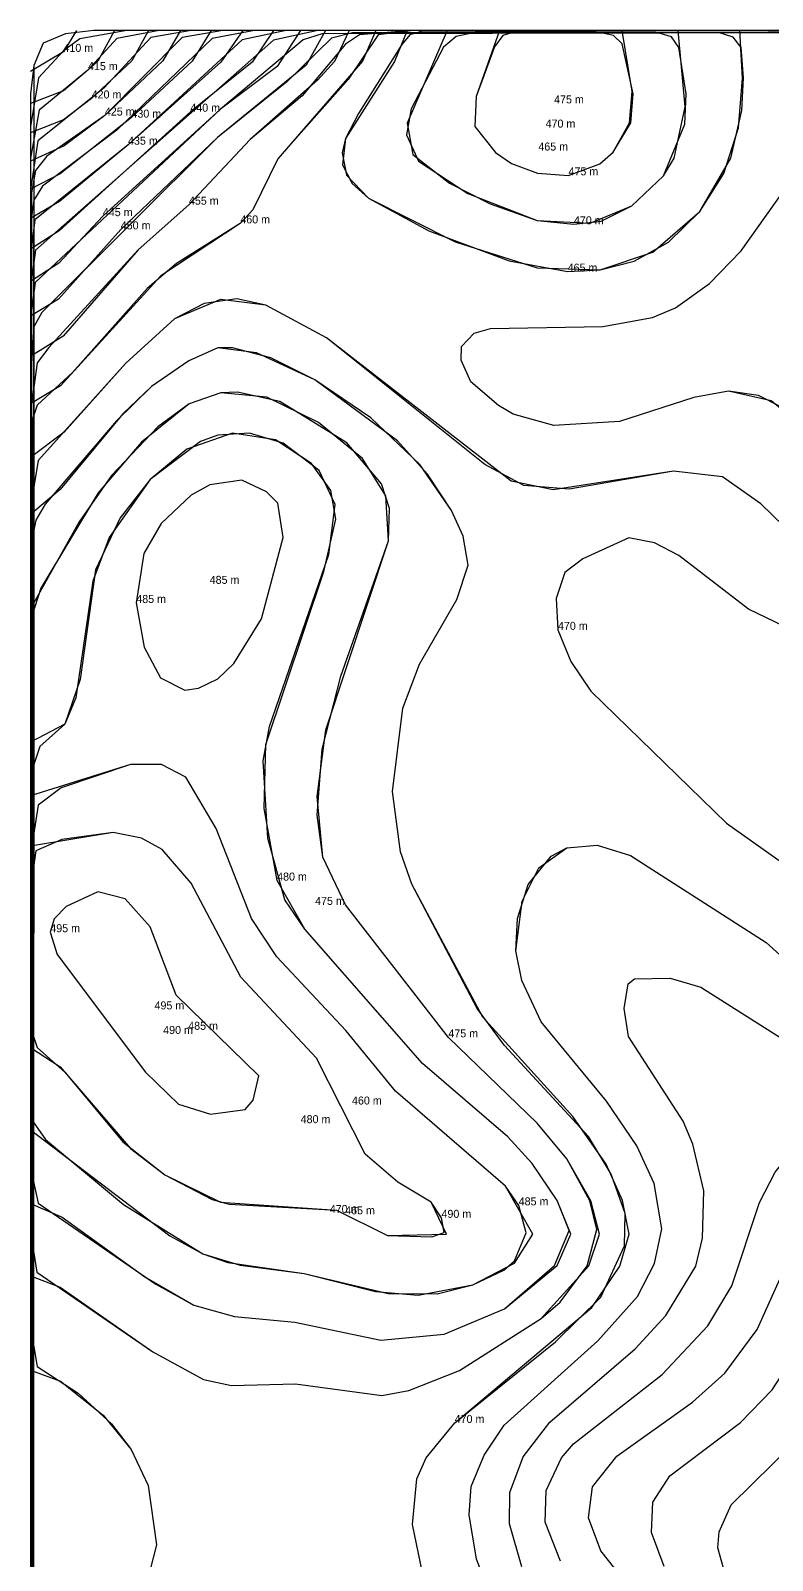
# Model space of a CAD drawing. Extents: x 104.5102 to 104.5281, y 28.4555 to 28.4663.
# Drawn here: x 104.510236 to 104.512171, y 28.462325 to 28.466315 of the extents above; entities that cross this region are included whole.
import ezdxf

# ---------------------------------------------------------------- set-up
doc = ezdxf.new("R2010")
doc.units = 0
doc.header["$MEASUREMENT"] = 0
for name, color, linetype in [('Contour_Line_Intermediate', 7, 'Continuous'), ('Contour_Line_Major', 7, 'Continuous'), ('Contour_Line_Minor', 7, 'Continuous'), ('FeatureAttribs', 7, 'Continuous'), ('Iso-height_Area', 7, 'Continuous')]:
    doc.layers.add(name, color=color, linetype=linetype)

# ---------------------------------------------------------------- blocks, each defined once
blk = doc.blocks.new('FEATURE')

msp = doc.modelspace()

# ---------------------------------------------------------------- linework, layer by layer
at = {"layer": 'Contour_Line_Intermediate', "color": 36, "true_color": 0x804000}
for points in [[(104.5106265, 28.4663145, 425), (104.5105811, 28.466236, 425), (104.5104296, 28.466093, 425), (104.510323, 28.4660142, 425), (104.5102358, 28.4659742, 425)], [(104.511459, 28.4663145, 475), (104.5113981, 28.4661425, 475), (104.5113944, 28.4660647, 475), (104.5114485, 28.4659963, 475), (104.5114902, 28.4659676, 475), (104.5115579, 28.4659429, 475), (104.5116392, 28.465937, 475), (104.5117212, 28.4659672, 475), (104.5117557, 28.4659979, 475), (104.5117981, 28.4660736, 475), (104.5118056, 28.4661561, 475), (104.5117795, 28.4663145, 475)], [(104.5102358, 28.4630667, 475), (104.5103131, 28.4630376, 475), (104.5105543, 28.4628682, 475), (104.5106865, 28.4627961, 475), (104.5107597, 28.4627811, 475), (104.5109265, 28.4627849, 475), (104.5111522, 28.4627551, 475), (104.5112222, 28.4627678, 475), (104.5113549, 28.4628201, 475), (104.511568, 28.4629556, 475), (104.5116171, 28.4629979, 475), (104.5116877, 28.4630928, 475), (104.5117132, 28.4631876, 475), (104.5116949, 28.4632626, 475), (104.5116344, 28.4633717, 475), (104.5115574, 28.463465, 475), (104.5113258, 28.4636888, 475), (104.5110577, 28.4640345, 475), (104.510998, 28.4641588, 475), (104.5109836, 28.4643167, 475), (104.5110063, 28.4644905, 475), (104.51117, 28.4649842, 475), (104.5111627, 28.465101, 475), (104.5111014, 28.4651984, 475), (104.5109872, 28.4652928, 475), (104.5108518, 28.4653587, 475), (104.5107323, 28.4653697, 475), (104.5106499, 28.4653408, 475), (104.5105677, 28.4652811, 475), (104.5104466, 28.4651543, 475), (104.5103623, 28.4650335, 475), (104.5102358, 28.4648065, 475)]]:
    msp.add_polyline3d(points, dxfattribs=at)
at = {"layer": 'Contour_Line_Major', "color": 36, "true_color": 0x804000}
for points in [[(104.5110048, 28.4663145, 450), (104.5109549, 28.4662247, 450), (104.5107234, 28.466036, 450), (104.510471, 28.4657961, 450), (104.5103086, 28.4656144, 450), (104.5102358, 28.4655694, 450)], [(104.5117964, 28.4622576, 450), (104.5117233, 28.4623496, 450), (104.5116915, 28.462436, 450), (104.5117017, 28.4625166, 450), (104.5117655, 28.4625963, 450), (104.5119629, 28.4627371, 450), (104.5120473, 28.4628128, 450), (104.5121317, 28.4629269, 450), (104.512226, 28.4631369, 450), (104.5122898, 28.4632327, 450), (104.5123811, 28.4633054, 450), (104.5124645, 28.4633445, 450), (104.5126299, 28.463379, 450), (104.5127958, 28.4633788, 450), (104.512925, 28.4633416, 450), (104.5129922, 28.4632889, 450), (104.51303, 28.4632394, 450), (104.5130635, 28.4631628, 450), (104.5131249, 28.4628404, 450), (104.5131948, 28.4626613, 450), (104.5135495, 28.4622394, 450)]]:
    msp.add_polyline3d(points, dxfattribs=at)
at = {"layer": 'Contour_Line_Minor', "color": 36, "true_color": 0x804000}
for points in [[(104.5103552, 28.4663145, 410), (104.5103215, 28.466259, 410), (104.5102358, 28.4662082, 410)], [(104.5104544, 28.4663145, 415), (104.510411, 28.4662344, 415), (104.5103855, 28.4662114, 415), (104.5103214, 28.4661571, 415), (104.5102358, 28.4661243, 415)], [(104.5105437, 28.4663145, 420), (104.5105, 28.466236, 420), (104.5103951, 28.4661375, 420), (104.5103215, 28.4660814, 420), (104.5102358, 28.4660477, 420)], [(104.5107069, 28.4663145, 430), (104.5106571, 28.4662346, 430), (104.5104989, 28.4660875, 430), (104.5103133, 28.4659407, 430), (104.5102358, 28.465901, 430)], [(104.5107894, 28.4663145, 435), (104.5107321, 28.4662322, 435), (104.51049, 28.4660169, 435), (104.5103108, 28.4658688, 435), (104.5102358, 28.4658249, 435)], [(104.5108698, 28.4663145, 440), (104.5108142, 28.466232, 440), (104.5106526, 28.466103, 440), (104.5103102, 28.4657927, 440), (104.5102358, 28.4657446, 440)], [(104.5109404, 28.4663145, 445), (104.5108795, 28.4662205, 445), (104.5107309, 28.4661092, 445), (104.5104244, 28.4658306, 445), (104.5103095, 28.465708, 445), (104.5102358, 28.4656602, 445)], [(104.5110671, 28.4663145, 455), (104.5110284, 28.4662341, 455), (104.5109848, 28.4661857, 455), (104.5108085, 28.4660307, 455), (104.5106489, 28.4658605, 455), (104.5105166, 28.4657424, 455), (104.510321, 28.4655176, 455), (104.5102358, 28.4654642, 455)], [(104.5111364, 28.4663145, 460), (104.5111018, 28.466235, 460), (104.5108808, 28.4659798, 460), (104.5108153, 28.4658472, 460), (104.510783, 28.4658117, 460), (104.5105758, 28.4656749, 460), (104.5103134, 28.4653884, 460), (104.5102358, 28.4653414, 460)], [(104.5112187, 28.4663145, 465), (104.5111852, 28.4662337, 465), (104.5110578, 28.4660332, 465), (104.5110484, 28.4659955, 465), (104.51106, 28.4659375, 465), (104.511117, 28.4658771, 465), (104.5112752, 28.4657926, 465), (104.5114844, 28.4657144, 465), (104.5116369, 28.4656859, 465), (104.5117215, 28.4656903, 465), (104.5118103, 28.4657129, 465), (104.5119002, 28.4657628, 465), (104.5119821, 28.4658426, 465), (104.5120443, 28.4659415, 465), (104.5120828, 28.4660612, 465), (104.5120934, 28.4661902, 465), (104.5120858, 28.4663145, 465)], [(104.5113222, 28.4663145, 470), (104.5112179, 28.4660735, 470), (104.5112328, 28.4659918, 470), (104.5113284, 28.4659166, 470), (104.5114348, 28.465863, 470), (104.5115572, 28.465819, 470), (104.5116533, 28.4658093, 470), (104.5117245, 28.4658176, 470), (104.5118042, 28.4658578, 470), (104.5118874, 28.4659358, 470), (104.5119148, 28.4659818, 470), (104.5119438, 28.466116, 470), (104.5119251, 28.4663145, 470)], [(104.5122271, 28.4653003, 460), (104.5121675, 28.4653493, 460), (104.5120568, 28.4653742, 460), (104.5119661, 28.4653578, 460), (104.5117719, 28.4652954, 460), (104.511601, 28.4652849, 460), (104.5114945, 28.465314, 460), (104.5114564, 28.465337, 460), (104.5113845, 28.4653987, 460), (104.5113588, 28.4654552, 460), (104.5113596, 28.4654905, 460), (104.5113932, 28.4655252, 460), (104.5114355, 28.4655379, 460), (104.5117287, 28.4655429, 460), (104.511858, 28.4655661, 460), (104.5119184, 28.4655912, 460), (104.512007, 28.4656547, 460), (104.5120897, 28.4657402, 460), (104.5122597, 28.46598, 460)], [(104.5122895, 28.4649359, 465), (104.5121407, 28.4650804, 465), (104.5120409, 28.4651506, 465), (104.5119129, 28.4651653, 465), (104.5115993, 28.4651166, 465), (104.5114895, 28.4651397, 465), (104.5110077, 28.4655133, 465), (104.5108492, 28.4655987, 465), (104.5107737, 28.465615, 465), (104.5106883, 28.4656027, 465), (104.5106112, 28.4655626, 465), (104.510484, 28.4654474, 465), (104.5103238, 28.4652674, 465), (104.5102358, 28.4652013, 465)], [(104.5112801, 28.4621869, 470), (104.5112319, 28.462418, 470), (104.5112437, 28.4625378, 470), (104.5112678, 28.462592, 470), (104.5113422, 28.4626832, 470), (104.5116051, 28.4628947, 470), (104.5117236, 28.4630109, 470), (104.5117849, 28.4631451, 470), (104.5117869, 28.4632291, 470), (104.5117507, 28.4633321, 470), (104.5116916, 28.46343, 470), (104.5114719, 28.4636678, 470), (104.5114009, 28.4637643, 470), (104.5112303, 28.4640882, 470), (104.5112005, 28.4641728, 470), (104.5111801, 28.4643297, 470), (104.5112072, 28.4645477, 470), (104.5112507, 28.4646625, 470), (104.5113481, 28.4648307, 470), (104.5113774, 28.4649199, 470), (104.511364, 28.4649956, 470), (104.5113342, 28.4650627, 470), (104.5112514, 28.4651828, 470), (104.5111239, 28.4653044, 470), (104.510977, 28.465404, 470), (104.5108252, 28.4654741, 470), (104.5107241, 28.4654872, 470), (104.5106485, 28.4654532, 470), (104.5105514, 28.465386, 470), (104.5104763, 28.4653151, 470), (104.5103128, 28.4651173, 470), (104.5102358, 28.4650527, 470)], [(104.5102358, 28.4632553, 480), (104.5103182, 28.4632197, 480), (104.5105342, 28.4630644, 480), (104.5106621, 28.4629905, 480), (104.5107681, 28.4629604, 480), (104.5109248, 28.462946, 480), (104.5111492, 28.4628989, 480), (104.5113148, 28.4629144, 480), (104.511472, 28.4629808, 480), (104.5116029, 28.4630941, 480), (104.5116409, 28.4631849, 480), (104.5116097, 28.463263, 480), (104.511544, 28.4633601, 480), (104.5114811, 28.4634291, 480), (104.5112583, 28.4636206, 480), (104.5109512, 28.4639713, 480), (104.510879, 28.4640977, 480), (104.5108452, 28.4642853, 480), (104.5108493, 28.464453, 480), (104.5110006, 28.4649036, 480), (104.511032, 28.4650399, 480), (104.5110188, 28.4651151, 480), (104.5109683, 28.4651858, 480), (104.510875, 28.4652473, 480), (104.5107629, 28.4652649, 480), (104.5106434, 28.4652233, 480), (104.5105477, 28.4651434, 480), (104.5104691, 28.4650435, 480), (104.5104048, 28.4649082, 480), (104.5103649, 28.4646222, 480), (104.510325, 28.4645054, 480), (104.5102358, 28.4644587, 480)], [(104.5108945, 28.4649927, 485), (104.5108807, 28.465082, 485), (104.510851, 28.4651113, 485), (104.5107869, 28.4651424, 485), (104.5107035, 28.4651298, 485), (104.5106549, 28.4651032, 485), (104.5105761, 28.4650293, 485), (104.5105316, 28.464951, 485), (104.5105115, 28.4648218, 485), (104.5105317, 28.4647062, 485), (104.5105748, 28.4646261, 485), (104.510638, 28.4645946, 485), (104.5106736, 28.4645991, 485), (104.510724, 28.4646241, 485), (104.510766, 28.4646638, 485), (104.5108383, 28.4647803, 485), (104.5108945, 28.4649927, 485)], [(104.512337, 28.4646956, 470), (104.5121091, 28.4648059, 470), (104.5119269, 28.4649458, 470), (104.5118632, 28.4649785, 470), (104.5117969, 28.4649912, 470), (104.5116769, 28.4649366, 470), (104.5116294, 28.4649011, 470), (104.5116066, 28.4648335, 470), (104.5116117, 28.4647516, 470), (104.5116452, 28.4646693, 470), (104.5116977, 28.4645919, 470), (104.512051, 28.4642471, 470), (104.5122931, 28.4640766, 470)], [(104.5102358, 28.4634474, 485), (104.5105991, 28.463171, 485), (104.5106853, 28.463124, 485), (104.5107822, 28.4630946, 485), (104.5109499, 28.4630731, 485), (104.5111683, 28.4630205, 485), (104.5112963, 28.4630201, 485), (104.5113892, 28.4630433, 485), (104.5114706, 28.4630815, 485), (104.5114982, 28.4631059, 485), (104.511529, 28.4631786, 485), (104.5115092, 28.4632507, 485), (104.5114747, 28.4633005, 485), (104.5111879, 28.4635484, 485), (104.5110585, 28.4637071, 485), (104.5108778, 28.4638984, 485), (104.5108119, 28.4639986, 485), (104.5107198, 28.4642332, 485), (104.5106404, 28.4643674, 485), (104.5105772, 28.4644007, 485), (104.5104961, 28.4644007, 485), (104.5102358, 28.4643185, 485)], [(104.5102358, 28.4636623, 490), (104.510313, 28.4636119, 490), (104.5104964, 28.4633986, 490), (104.5105864, 28.4633304, 490), (104.5107098, 28.4632662, 490), (104.5107535, 28.4632536, 490), (104.5110336, 28.463238, 490), (104.5111671, 28.4631717, 490), (104.5112828, 28.4631683, 490), (104.5113152, 28.46318, 490), (104.5113078, 28.4632182, 490), (104.511281, 28.4632594, 490), (104.511194, 28.4633113, 490), (104.5111085, 28.4633844, 490), (104.5109816, 28.4636345, 490), (104.5107844, 28.4638455, 490), (104.5106543, 28.464091, 490), (104.5105791, 28.4641791, 490), (104.5105255, 28.4642083, 490), (104.510451, 28.4642234, 490), (104.5102358, 28.4641874, 490)], [(104.5114382, 28.4622265, 465), (104.5113989, 28.4623282, 465), (104.5113796, 28.4624431, 465), (104.5113854, 28.4625178, 465), (104.511419, 28.4625995, 465), (104.5114712, 28.4626771, 465), (104.5117155, 28.4628972, 465), (104.511819, 28.4630133, 465), (104.5118637, 28.4630992, 465), (104.5118828, 28.4631898, 465), (104.5118624, 28.4633079, 465), (104.5118178, 28.4634056, 465), (104.5117386, 28.4635227, 465), (104.5115676, 28.4637296, 465), (104.5115173, 28.4638375, 465), (104.5115019, 28.4639146, 465), (104.5115181, 28.4640436, 465), (104.5115616, 28.4641307, 465), (104.5116347, 28.4641828, 465), (104.5117143, 28.4641903, 465), (104.5118011, 28.4641632, 465), (104.5121552, 28.4639363, 465), (104.512306, 28.4637996, 465)], [(104.5108309, 28.4635883, 495), (104.5106159, 28.4637985, 495), (104.5105479, 28.463977, 495), (104.5104826, 28.4640503, 495), (104.5104112, 28.464068, 495), (104.5103285, 28.4640305, 495), (104.5102974, 28.4639983, 495), (104.5102872, 28.4639631, 495), (104.5103048, 28.4639052, 495), (104.5105357, 28.4635984, 495), (104.510622, 28.4635149, 495), (104.5107055, 28.4634888, 495), (104.5107957, 28.463501, 495), (104.5108168, 28.463525, 495), (104.5108309, 28.4635883, 495)], [(104.5115176, 28.462308, 460), (104.5114849, 28.4624199, 460), (104.511486, 28.4625015, 460), (104.5115206, 28.4625947, 460), (104.5115908, 28.4626852, 460), (104.5118132, 28.4628761, 460), (104.5118927, 28.4629638, 460), (104.5119713, 28.4630922, 460), (104.5119892, 28.4631649, 460), (104.5119919, 28.4632882, 460), (104.5119634, 28.4634103, 460), (104.5119383, 28.4634702, 460), (104.5117957, 28.4636907, 460), (104.5117842, 28.4637642, 460), (104.5117951, 28.4638282, 460), (104.5118113, 28.4638416, 460), (104.511904, 28.4638433, 460), (104.5119842, 28.4638195, 460), (104.512219, 28.4636713, 460)], [(104.511618, 28.4623228, 455), (104.5115782, 28.4624243, 455), (104.5115808, 28.4625074, 455), (104.5116206, 28.4625925, 455), (104.5116522, 28.4626287, 455), (104.5118834, 28.4628098, 455), (104.5120029, 28.4629361, 455), (104.5120651, 28.4630405, 455), (104.5121377, 28.4632578, 455), (104.5121782, 28.4633369, 455), (104.5122158, 28.4633843, 455), (104.5122954, 28.4634365, 455), (104.5124663, 28.4634669, 455), (104.51276, 28.4634725, 455), (104.5129489, 28.4634412, 455), (104.5130456, 28.4633861, 455), (104.5131063, 28.4633148, 455), (104.5131432, 28.4632429, 455), (104.513224, 28.462913, 455), (104.5132926, 28.4627623, 455), (104.5135168, 28.4625703, 455), (104.5136421, 28.4623356, 455), (104.5137129, 28.4622367, 455)], [(104.5118886, 28.4623091, 445), (104.5118561, 28.4623977, 445), (104.5118588, 28.4624765, 445), (104.5119039, 28.4625449, 445), (104.5120882, 28.4626843, 445), (104.5121703, 28.4627698, 445), (104.5122191, 28.4628446, 445), (104.5123063, 28.4630531, 445), (104.5123729, 28.4631663, 445), (104.5124644, 28.4632292, 445), (104.5125459, 28.4632638, 445), (104.5126623, 28.4632826, 445), (104.512784, 28.463275, 445), (104.5128621, 28.4632439, 445), (104.5129076, 28.4632044, 445), (104.5129633, 28.4630957, 445), (104.5130001, 28.4628845, 445), (104.5130521, 28.4626921, 445), (104.5131312, 28.4625189, 445), (104.5133571, 28.4622496, 445)], [(104.5120537, 28.4622669, 440), (104.5120291, 28.4623571, 440), (104.512032, 28.4623994, 440), (104.5120636, 28.4624698, 440), (104.5122254, 28.4626286, 440), (104.5122947, 28.4627171, 440), (104.5123936, 28.4629659, 440), (104.5124751, 28.4631028, 440), (104.5125505, 28.4631411, 440), (104.5126434, 28.4631631, 440), (104.5127198, 28.463149, 440), (104.5127817, 28.4631112, 440), (104.5128198, 28.4630419, 440), (104.512977, 28.4625384, 440), (104.5130342, 28.462419, 440), (104.5131009, 28.4623196, 440)], [(104.5102358, 28.4628204, 470), (104.5103138, 28.4627919, 470), (104.5104252, 28.4627032, 470), (104.5104982, 28.4626138, 470), (104.5105428, 28.4625203, 470), (104.5105642, 28.4623655, 470), (104.510485, 28.4620569, 470)]]:
    msp.add_polyline3d(points, dxfattribs=at)
at = {"layer": 'Iso-height_Area', "color": 5, "true_color": 0x0000fe}
msp.add_polyline3d([(104.5259322, 28.4663145, 315), (104.510401, 28.4663145, 315), (104.5103267, 28.4663063, 315), (104.5102688, 28.4662815, 315), (104.510244, 28.4662237, 315), (104.5102358, 28.4661493, 315), (104.5102358, 28.4558227, 315), (104.5102358, 28.4556575, 315), (104.510244, 28.4555832, 315), (104.5102688, 28.4555253, 315), (104.5103267, 28.4555006, 315), (104.510401, 28.4554923, 315), (104.5279149, 28.4554923, 315), (104.5279892, 28.4555006, 315), (104.528047, 28.4555253, 315), (104.5280718, 28.4555832, 315), (104.5280801, 28.4556575, 315), (104.5280718, 28.4662237, 315), (104.528047, 28.4662815, 315), (104.5279892, 28.4663063, 315), (104.5279149, 28.4663145, 315), (104.5259322, 28.4663145, 315)], close=True, dxfattribs=at)
at = {"layer": 'Iso-height_Area', "color": 160, "true_color": 0x0034fe}
msp.add_polyline3d([(104.524693, 28.4663145, 320), (104.510401, 28.4663145, 320), (104.5103267, 28.4663063, 320), (104.5102688, 28.4662815, 320), (104.510244, 28.4662237, 320), (104.5102358, 28.4661493, 320), (104.510236, 28.456847, 320), (104.5102446, 28.4568234, 320), (104.5103105, 28.456833, 320), (104.5105951, 28.4569888, 320), (104.5107303, 28.4570123, 320), (104.5108176, 28.456991, 320), (104.5107701, 28.4569358, 320), (104.5104933, 28.4567655, 320), (104.5102491, 28.4565746, 320), (104.5102358, 28.456477, 320), (104.5102358, 28.4556575, 320), (104.510244, 28.4555832, 320), (104.5102688, 28.4555253, 320), (104.5103267, 28.4555006, 320), (104.510401, 28.4554923, 320), (104.5279149, 28.4554923, 320)], dxfattribs=at)
at = {"layer": 'Iso-height_Area', "color": 140, "true_color": 0x009ffe}
msp.add_polyline3d([(104.521058, 28.4663145, 325), (104.510401, 28.4663145, 325), (104.5103267, 28.4663063, 325), (104.5102688, 28.4662815, 325), (104.510244, 28.4662237, 325), (104.5102358, 28.4661493, 325), (104.5102415, 28.4570009, 325)], dxfattribs=at)
at = {"layer": 'Iso-height_Area', "color": 4, "true_color": 0x00fef9}
msp.add_polyline3d([(104.515936, 28.4663145, 330), (104.510401, 28.4663145, 330), (104.5103267, 28.4663063, 330), (104.5102688, 28.4662815, 330), (104.510244, 28.4662237, 330), (104.5102358, 28.4661493, 330), (104.5102358, 28.4571497, 330)], dxfattribs=at)
at = {"layer": 'Iso-height_Area', "color": 110, "true_color": 0x00fe8e}
msp.add_polyline3d([(104.5279149, 28.4663145, 340), (104.510401, 28.4663145, 340), (104.5103267, 28.4663063, 340), (104.5102688, 28.4662815, 340), (104.510244, 28.4662237, 340), (104.5102358, 28.4661493, 340), (104.5102358, 28.4573139, 340)], dxfattribs=at)
at = {"layer": 'Iso-height_Area', "color": 100, "true_color": 0x00fe58}
msp.add_polyline3d([(104.5279892, 28.4663063, 345), (104.510401, 28.4663145, 345), (104.5103267, 28.4663063, 345), (104.5102688, 28.4662815, 345), (104.510244, 28.4662237, 345), (104.5102358, 28.457395, 345)], dxfattribs=at)
at = {"layer": 'Iso-height_Area', "color": 100, "true_color": 0x00fe23}
msp.add_polyline3d([(104.5279149, 28.4663145, 350), (104.510401, 28.4663145, 350), (104.5103267, 28.4663063, 350), (104.5102688, 28.4662815, 350), (104.510244, 28.4662237, 350), (104.5102358, 28.4661493, 350), (104.5102358, 28.4574759, 350)], dxfattribs=at)
at = {"layer": 'Iso-height_Area', "color": 3, "true_color": 0x07fe00}
msp.add_polyline3d([(104.5279149, 28.4663145, 355), (104.510401, 28.4663145, 355), (104.5103267, 28.4663063, 355), (104.5102688, 28.4662815, 355), (104.510244, 28.4662237, 355), (104.5102358, 28.4661493, 355), (104.5102358, 28.4574823, 355)], dxfattribs=at)
at = {"layer": 'Iso-height_Area', "color": 80, "true_color": 0x22fe00}
msp.add_polyline3d([(104.5208928, 28.4663145, 360), (104.510401, 28.4663145, 360), (104.5103267, 28.4663063, 360), (104.5102688, 28.4662815, 360), (104.510244, 28.4662237, 360), (104.5102358, 28.4661493, 360), (104.5102358, 28.4575631, 360)], dxfattribs=at)
at = {"layer": 'Iso-height_Area', "color": 80, "true_color": 0x3dfe00}
msp.add_polyline3d([(104.5208102, 28.4663145, 365), (104.510401, 28.4663145, 365), (104.5103267, 28.4663063, 365), (104.5102688, 28.4662815, 365), (104.510244, 28.4662237, 365), (104.5102358, 28.4661493, 365), (104.5102358, 28.4576442, 365)], dxfattribs=at)
at = {"layer": 'Iso-height_Area', "color": 80, "true_color": 0x57fe00}
msp.add_polyline3d([(104.5205624, 28.4663145, 370), (104.510401, 28.4663145, 370), (104.5103267, 28.4663063, 370), (104.5102688, 28.4662815, 370), (104.510244, 28.4662237, 370), (104.5102358, 28.4661493, 370), (104.5102358, 28.4577264, 370)], dxfattribs=at)
at = {"layer": 'Iso-height_Area', "color": 70, "true_color": 0x72fe00}
msp.add_polyline3d([(104.5200667, 28.4663145, 375), (104.510401, 28.4663145, 375), (104.5103267, 28.4663063, 375), (104.5102688, 28.4662815, 375), (104.510244, 28.4662237, 375), (104.5102358, 28.4661493, 375), (104.5102358, 28.4578102, 375)], dxfattribs=at)
at = {"layer": 'Iso-height_Area', "color": 70, "true_color": 0x8dfe00}
msp.add_polyline3d([(104.5196536, 28.4663145, 380), (104.510401, 28.4663145, 380), (104.5103267, 28.4663063, 380), (104.5102688, 28.4662815, 380), (104.510244, 28.4662237, 380), (104.5102358, 28.4661493, 380), (104.5102358, 28.4578949, 380)], dxfattribs=at)
at = {"layer": 'Iso-height_Area', "color": 60, "true_color": 0xa8fe00}
msp.add_polyline3d([(104.5193232, 28.4663145, 385), (104.510401, 28.4663145, 385), (104.5103267, 28.4663063, 385), (104.5102688, 28.4662815, 385), (104.510244, 28.4662237, 385), (104.5102358, 28.4661493, 385), (104.5102358, 28.458054, 385)], dxfattribs=at)
at = {"layer": 'Iso-height_Area', "color": 60, "true_color": 0xc2fe00}
msp.add_polyline3d([(104.5193232, 28.4663145, 390), (104.510401, 28.4663145, 390), (104.5103267, 28.4663063, 390), (104.5102688, 28.4662815, 390), (104.510244, 28.4662237, 390), (104.5102358, 28.4661493, 390), (104.5102358, 28.4581384, 390)], dxfattribs=at)
at = {"layer": 'Iso-height_Area', "color": 60, "true_color": 0xddfe00}
msp.add_polyline3d([(104.5194884, 28.4663145, 395), (104.510401, 28.4663145, 395), (104.5103267, 28.4663063, 395), (104.5102688, 28.4662815, 395), (104.510244, 28.4662237, 395), (104.5102358, 28.4661493, 395), (104.5102358, 28.458223, 395)], dxfattribs=at)
at = {"layer": 'Iso-height_Area', "color": 2, "true_color": 0xf8fe00}
msp.add_polyline3d([(104.5196536, 28.4663145, 400), (104.510401, 28.4663145, 400), (104.5103267, 28.4663063, 400), (104.5102688, 28.4662815, 400), (104.510244, 28.4662237, 400), (104.5102358, 28.4661493, 400), (104.5102358, 28.4583075, 400)], dxfattribs=at)
at = {"layer": 'Iso-height_Area', "color": 2, "true_color": 0xfef400}
msp.add_polyline3d([(104.5193232, 28.4663145, 405), (104.510401, 28.4663145, 405), (104.5103267, 28.4663063, 405), (104.5102688, 28.4662815, 405), (104.510244, 28.4662237, 405), (104.5102358, 28.4661493, 405), (104.5102358, 28.4583918, 405)], dxfattribs=at)
at = {"layer": 'Iso-height_Area', "color": 2, "true_color": 0xfee700}
msp.add_polyline3d([(104.5200667, 28.4663145, 410), (104.5104873, 28.4663145, 410), (104.510364, 28.4662933, 410), (104.5103215, 28.4662614, 410), (104.5102563, 28.4661911, 410), (104.5102358, 28.4660643, 410), (104.5102358, 28.4585502, 410)], dxfattribs=at)
at = {"layer": 'Iso-height_Area', "color": 40, "true_color": 0xfeda00}
msp.add_polyline3d([(104.5201493, 28.4663145, 415), (104.5105716, 28.4663145, 415), (104.5104606, 28.466294, 415), (104.5103855, 28.4662114, 415), (104.5102584, 28.4661067, 415), (104.5102358, 28.4659816, 415), (104.5102358, 28.4586343, 415)], dxfattribs=at)
at = {"layer": 'Iso-height_Area', "color": 40, "true_color": 0xfecc00}
msp.add_polyline3d([(104.5200667, 28.4663145, 420), (104.5106549, 28.4663145, 420), (104.5105493, 28.4662968, 420), (104.5104274, 28.4661654, 420), (104.510255, 28.4660271, 420), (104.5102358, 28.4658996, 420), (104.5102358, 28.4587183, 420)], dxfattribs=at)
at = {"layer": 'Iso-height_Area', "color": 40, "true_color": 0xfebf00}
msp.add_polyline3d([(104.5198188, 28.4663145, 425), (104.5107375, 28.4663145, 425), (104.5106313, 28.4662963, 425), (104.5104296, 28.466093, 425), (104.5102783, 28.4659867, 425), (104.5102488, 28.4659494, 425), (104.5102382, 28.4658912, 425), (104.5102358, 28.4588023, 425)], dxfattribs=at)
at = {"layer": 'Iso-height_Area', "color": 40, "true_color": 0xfeb100}
msp.add_polyline3d([(104.5187449, 28.4663145, 430), (104.5108199, 28.4663145, 430), (104.5107097, 28.4662937, 430), (104.5104619, 28.4660553, 430), (104.5102666, 28.4659089, 430), (104.5102442, 28.465872, 430), (104.5102359, 28.4658105, 430), (104.5102358, 28.4588863, 430)], dxfattribs=at)
at = {"layer": 'Iso-height_Area', "color": 40, "true_color": 0xfea400}
msp.add_polyline3d([(104.5166796, 28.4663145, 435), (104.5109025, 28.4663145, 435), (104.510788, 28.4662901, 435), (104.51049, 28.4660169, 435), (104.5102466, 28.4658207, 435), (104.5102358, 28.4657286, 435), (104.5102358, 28.4590447, 435)], dxfattribs=at)
at = {"layer": 'Iso-height_Area', "color": 30, "true_color": 0xfe9700}
for points in [[(104.5156056, 28.4663145, 440), (104.5109849, 28.4663145, 440), (104.5108695, 28.4662898, 440), (104.5102484, 28.4657416, 440), (104.5102358, 28.4656462, 440), (104.5102358, 28.45913, 440)], [(104.5120537, 28.4622669, 440), (104.5120291, 28.4623571, 440), (104.512032, 28.4623994, 440), (104.5120636, 28.4624698, 440), (104.5122254, 28.4626286, 440), (104.5122947, 28.4627171, 440), (104.5123936, 28.4629659, 440), (104.5124751, 28.4631028, 440), (104.5125505, 28.4631411, 440), (104.5126434, 28.4631631, 440), (104.5127198, 28.463149, 440), (104.5127817, 28.4631112, 440), (104.5128198, 28.4630419, 440), (104.512977, 28.4625384, 440), (104.5130342, 28.462419, 440), (104.5131009, 28.4623196, 440)]]:
    msp.add_polyline3d(points, dxfattribs=at)
at = {"layer": 'Iso-height_Area', "color": 30, "true_color": 0xfe8900}
for points in [[(104.5154404, 28.4663145, 445), (104.5109963, 28.4663064, 445), (104.5109471, 28.4662901, 445), (104.5107309, 28.4661092, 445), (104.5102476, 28.4656573, 445), (104.5102358, 28.4655634, 445), (104.5102358, 28.4602857, 445)], [(104.5118886, 28.4623091, 445), (104.5118561, 28.4623977, 445), (104.5118588, 28.4624765, 445), (104.5119039, 28.4625449, 445), (104.5120882, 28.4626843, 445), (104.5121703, 28.4627698, 445), (104.5122191, 28.4628446, 445), (104.5123063, 28.4630531, 445), (104.5123729, 28.4631663, 445), (104.5125083, 28.4632497, 445), (104.5126225, 28.4632788, 445), (104.512745, 28.4632811, 445), (104.5128385, 28.463257, 445), (104.5129076, 28.4632044, 445), (104.5129633, 28.4630957, 445), (104.5130001, 28.4628845, 445), (104.5130521, 28.4626921, 445), (104.5131312, 28.4625189, 445), (104.5133571, 28.4622496, 445)]]:
    msp.add_polyline3d(points, dxfattribs=at)
at = {"layer": 'Iso-height_Area', "color": 30, "true_color": 0xfe7c00}
for points in [[(104.5153578, 28.4663145, 450), (104.5110753, 28.4663089, 450), (104.5110212, 28.4662949, 450), (104.5109046, 28.4661812, 450), (104.5107234, 28.466036, 450), (104.5102648, 28.4655797, 450), (104.5102446, 28.4655418, 450), (104.5102358, 28.4654056, 450), (104.5102358, 28.4605336, 450)], [(104.5117964, 28.4622576, 450), (104.5117233, 28.4623496, 450), (104.5116915, 28.462436, 450), (104.5117017, 28.4625166, 450), (104.5117655, 28.4625963, 450), (104.5119629, 28.4627371, 450), (104.5120473, 28.4628128, 450), (104.5121317, 28.4629269, 450), (104.512226, 28.4631369, 450), (104.5122898, 28.4632327, 450), (104.5123811, 28.4633054, 450), (104.5124645, 28.4633445, 450), (104.5126299, 28.463379, 450), (104.5127958, 28.4633788, 450), (104.512925, 28.4633416, 450), (104.5129922, 28.4632889, 450), (104.51303, 28.4632394, 450), (104.5130635, 28.4631628, 450), (104.5131249, 28.4628404, 450), (104.5131948, 28.4626613, 450), (104.5135495, 28.4622394, 450)]]:
    msp.add_polyline3d(points, dxfattribs=at)
at = {"layer": 'Iso-height_Area', "color": 30, "true_color": 0xfe6f00}
for points in [[(104.5152751, 28.4663145, 455), (104.5112277, 28.4663145, 455), (104.5110942, 28.4663038, 455), (104.5110573, 28.4662789, 455), (104.510944, 28.4661445, 455), (104.5108085, 28.4660307, 455), (104.5106489, 28.4658605, 455), (104.5105166, 28.4657424, 455), (104.5102831, 28.4654878, 455), (104.5102527, 28.4654478, 455), (104.5102358, 28.4653208, 455), (104.5102358, 28.4607004, 455)], [(104.511618, 28.4623228, 455), (104.5115782, 28.4624243, 455), (104.5115808, 28.4625074, 455), (104.5116206, 28.4625925, 455), (104.5116522, 28.4626287, 455), (104.5118834, 28.4628098, 455), (104.5120029, 28.4629361, 455), (104.5120651, 28.4630405, 455), (104.5121377, 28.4632578, 455), (104.5121782, 28.4633369, 455), (104.5122158, 28.4633843, 455), (104.5122954, 28.4634365, 455), (104.5124663, 28.4634669, 455), (104.51276, 28.4634725, 455), (104.5129489, 28.4634412, 455), (104.5130456, 28.4633861, 455), (104.5131063, 28.4633148, 455), (104.5131432, 28.4632429, 455), (104.513224, 28.462913, 455), (104.513281, 28.4627803, 455), (104.5133591, 28.4626971, 455), (104.5135168, 28.4625703, 455), (104.5136791, 28.4622783, 455)]]:
    msp.add_polyline3d(points, dxfattribs=at)
at = {"layer": 'Iso-height_Area', "color": 30, "true_color": 0xfe6100}
for points in [[(104.5137012, 28.4663145, 460), (104.5112346, 28.4663145, 460), (104.5111428, 28.4663035, 460), (104.511064, 28.4661866, 460), (104.5108808, 28.4659798, 460), (104.5108153, 28.4658472, 460), (104.510783, 28.4658117, 460), (104.5106167, 28.4657073, 460), (104.5105399, 28.4656417, 460), (104.5103452, 28.4654227, 460), (104.5102528, 28.4653376, 460), (104.5102402, 28.4652981, 460), (104.5102358, 28.4609499, 460)], [(104.5121951, 28.4653322, 460), (104.5121347, 28.4653631, 460), (104.5120568, 28.4653742, 460), (104.5119661, 28.4653578, 460), (104.5117719, 28.4652954, 460), (104.511601, 28.4652849, 460), (104.5114945, 28.465314, 460), (104.5114564, 28.465337, 460), (104.5113845, 28.4653987, 460), (104.5113588, 28.4654552, 460), (104.5113596, 28.4654905, 460), (104.5113932, 28.4655252, 460), (104.5114355, 28.4655379, 460), (104.5117287, 28.4655429, 460), (104.511858, 28.4655661, 460), (104.5119184, 28.4655912, 460), (104.512007, 28.4656547, 460), (104.5120897, 28.4657402, 460), (104.5122597, 28.46598, 460)], [(104.5115176, 28.462308, 460), (104.5114849, 28.4624199, 460), (104.511486, 28.4625015, 460), (104.5115206, 28.4625947, 460), (104.5115908, 28.4626852, 460), (104.5118132, 28.4628761, 460), (104.5118927, 28.4629638, 460), (104.5119713, 28.4630922, 460), (104.5119892, 28.4631649, 460), (104.5119919, 28.4632882, 460), (104.5119634, 28.4634103, 460), (104.5119383, 28.4634702, 460), (104.5117957, 28.4636907, 460), (104.5117842, 28.4637642, 460), (104.5117951, 28.4638282, 460), (104.5118113, 28.4638416, 460), (104.511904, 28.4638433, 460), (104.5119842, 28.4638195, 460), (104.512219, 28.4636713, 460)]]:
    msp.add_polyline3d(points, dxfattribs=at)
at = {"layer": 'Iso-height_Area', "color": 120, "true_color": 0x00fec3}
msp.add_polyline3d([(104.5279149, 28.4663145, 335), (104.5137055, 28.4663145, 335), (104.5137055, 28.4663145, 335), (104.510401, 28.4663145, 335), (104.5103267, 28.4663063, 335), (104.5102688, 28.4662815, 335), (104.510244, 28.4662237, 335), (104.5102423, 28.4571694, 335)], dxfattribs=at)
at = {"layer": 'Iso-height_Area', "color": 20, "true_color": 0xfe5400}
msp.add_polyline3d([(104.5120954, 28.4661915, 465), (104.5120896, 28.4662707, 465), (104.5120692, 28.4662972, 465), (104.5120304, 28.46631, 465), (104.5112571, 28.4663131, 465), (104.5112254, 28.4663034, 465), (104.511204, 28.4662781, 465), (104.5110911, 28.4660984, 465), (104.5110578, 28.4660332, 465), (104.5110496, 28.4659647, 465), (104.5110749, 28.465916, 465), (104.511117, 28.4658771, 465), (104.5113433, 28.4657638, 465), (104.5115576, 28.4656956, 465), (104.5117215, 28.4656903, 465), (104.5118594, 28.465737, 465), (104.5119821, 28.4658426, 465), (104.5120625, 28.4659818, 465), (104.512091, 28.4661061, 465), (104.5120954, 28.4661915, 465)], close=True, dxfattribs=at)
at = {"layer": 'Iso-height_Area', "color": 20, "true_color": 0xfe4600}
msp.add_polyline3d([(104.5119462, 28.4661493, 470), (104.5119266, 28.4662703, 470), (104.5119076, 28.4662981, 470), (104.5118666, 28.4663105, 470), (104.5114031, 28.466311, 470), (104.5113463, 28.4662993, 470), (104.5113128, 28.4662711, 470), (104.5112283, 28.4661108, 470), (104.5112169, 28.4660428, 470), (104.5112481, 28.4659739, 470), (104.5113769, 28.4658899, 470), (104.5115572, 28.465819, 470), (104.5116961, 28.4658119, 470), (104.5118042, 28.4658578, 470), (104.5118874, 28.4659358, 470), (104.5119427, 28.4660709, 470), (104.5119462, 28.4661493, 470)], close=True, dxfattribs=at)
at = {"layer": 'Iso-height_Area', "color": 20, "true_color": 0xfe3900}
for points in [[(104.5118078, 28.4661493, 475), (104.5117795, 28.4662798, 475), (104.5117563, 28.4663019, 475), (104.5117071, 28.4663123, 475), (104.5115025, 28.4663122, 475), (104.5114681, 28.4663016, 475), (104.5114465, 28.4662724, 475), (104.5113981, 28.4661425, 475), (104.5113944, 28.4660647, 475), (104.5114485, 28.4659963, 475), (104.5114902, 28.4659676, 475), (104.5115579, 28.4659429, 475), (104.5116392, 28.465937, 475), (104.5117212, 28.4659672, 475), (104.5117557, 28.4659979, 475), (104.5118021, 28.4660736, 475), (104.5118078, 28.4661493, 475)], [(104.5117204, 28.4631753, 475), (104.5116973, 28.4632626, 475), (104.5116344, 28.4633717, 475), (104.5115574, 28.463465, 475), (104.5113258, 28.4636888, 475), (104.5110577, 28.4640345, 475), (104.510998, 28.4641588, 475), (104.5109836, 28.4642686, 475), (104.5109966, 28.4644405, 475), (104.5110451, 28.4646307, 475), (104.51117, 28.4649842, 475), (104.5111719, 28.4650682, 475), (104.511151, 28.4651322, 475), (104.511061, 28.4652397, 475), (104.5108861, 28.4653468, 475), (104.5107756, 28.4653719, 475), (104.5107323, 28.4653697, 475), (104.5106499, 28.4653408, 475), (104.5105251, 28.4652415, 475), (104.5104119, 28.4651092, 475), (104.5102627, 28.4648606, 475), (104.5102392, 28.4647877, 475), (104.5102358, 28.4631809, 475), (104.5102522, 28.4630766, 475), (104.5105543, 28.4628682, 475), (104.5106865, 28.4627961, 475), (104.5107597, 28.4627811, 475), (104.5109265, 28.4627849, 475), (104.5111522, 28.4627551, 475), (104.5112222, 28.4627678, 475), (104.5113549, 28.4628201, 475), (104.511568, 28.4629556, 475), (104.5116921, 28.4630928, 475), (104.5117204, 28.4631753, 475)]]:
    msp.add_polyline3d(points, close=True, dxfattribs=at)
at = {"layer": 'Iso-height_Area', "color": 20, "true_color": 0xfe5400}
for points in [[(104.5122895, 28.4649359, 465), (104.5121407, 28.4650804, 465), (104.5120409, 28.4651506, 465), (104.5119129, 28.4651653, 465), (104.5116413, 28.4651189, 465), (104.5115224, 28.4651279, 465), (104.5114213, 28.4651829, 465), (104.5110077, 28.4655133, 465), (104.5108492, 28.4655987, 465), (104.5107309, 28.465613, 465), (104.5106112, 28.4655626, 465), (104.510484, 28.4654474, 465), (104.5102553, 28.4651935, 465), (104.5102358, 28.4650714, 465), (104.5102373, 28.4617061, 465)], [(104.5114382, 28.4622265, 465), (104.5113989, 28.4623282, 465), (104.5113796, 28.4624431, 465), (104.5113854, 28.4625178, 465), (104.511419, 28.4625995, 465), (104.5114712, 28.4626771, 465), (104.5117155, 28.4628972, 465), (104.511819, 28.4630133, 465), (104.5118637, 28.4630992, 465), (104.5118828, 28.4631898, 465), (104.5118624, 28.4633079, 465), (104.5118178, 28.4634056, 465), (104.5117386, 28.4635227, 465), (104.5115676, 28.4637296, 465), (104.5115173, 28.4638375, 465), (104.5115019, 28.4639146, 465), (104.5115059, 28.4639988, 465), (104.5115341, 28.4640877, 465), (104.511594, 28.4641612, 465), (104.5116347, 28.4641828, 465), (104.5117143, 28.4641903, 465), (104.5118011, 28.4641632, 465), (104.5121552, 28.4639363, 465), (104.512306, 28.4637996, 465)]]:
    msp.add_polyline3d(points, dxfattribs=at)
at = {"layer": 'Iso-height_Area', "color": 20, "true_color": 0xfe4600}
for points in [[(104.5112801, 28.4621869, 470), (104.5112319, 28.462418, 470), (104.5112437, 28.4625378, 470), (104.5112678, 28.462592, 470), (104.5113422, 28.4626832, 470), (104.5117004, 28.4629842, 470), (104.5117728, 28.463092, 470), (104.5117971, 28.4631753, 470), (104.5117971, 28.4631753, 470), (104.5117803, 28.4632631, 470), (104.5117373, 28.4633584, 470), (104.5116507, 28.4634822, 470), (104.5114156, 28.4637417, 470), (104.5112303, 28.4640882, 470), (104.5112005, 28.4641728, 470), (104.5111801, 28.4643297, 470), (104.5112072, 28.4645477, 470), (104.5112507, 28.4646625, 470), (104.5113481, 28.4648307, 470), (104.5113774, 28.4649199, 470), (104.511364, 28.4649956, 470), (104.5113342, 28.4650627, 470), (104.5112717, 28.465158, 470), (104.5111933, 28.4652444, 470), (104.510977, 28.465404, 470), (104.5108624, 28.465461, 470), (104.5107624, 28.4654869, 470), (104.5107241, 28.4654872, 470), (104.5106485, 28.4654532, 470), (104.5105514, 28.465386, 470), (104.5104601, 28.4652968, 470), (104.510274, 28.4650793, 470), (104.5102494, 28.4650375, 470), (104.5102385, 28.46498, 470), (104.5102358, 28.4629332, 470), (104.5102526, 28.46283, 470), (104.5103597, 28.4627612, 470), (104.5104473, 28.462681, 470), (104.5104982, 28.4626138, 470), (104.5105428, 28.4625203, 470), (104.5105642, 28.4623655, 470), (104.510485, 28.4620569, 470)], [(104.512337, 28.4646956, 470), (104.5121091, 28.4648059, 470), (104.5119269, 28.4649458, 470), (104.5118632, 28.4649785, 470), (104.5117969, 28.4649912, 470), (104.5116769, 28.4649366, 470), (104.5116294, 28.4649011, 470), (104.5116066, 28.4648335, 470), (104.5116117, 28.4647516, 470), (104.5116452, 28.4646693, 470), (104.5116977, 28.4645919, 470), (104.512051, 28.4642471, 470), (104.5122931, 28.4640766, 470)]]:
    msp.add_polyline3d(points, dxfattribs=at)
at = {"layer": 'Iso-height_Area', "color": 20, "true_color": 0xfe2c00}
msp.add_polyline3d([(104.511645, 28.4631753, 480), (104.5116097, 28.463263, 480), (104.511544, 28.4633601, 480), (104.5114811, 28.4634291, 480), (104.5112583, 28.4636206, 480), (104.5109512, 28.4639713, 480), (104.5108995, 28.4640475, 480), (104.5108547, 28.4642082, 480), (104.510843, 28.4644098, 480), (104.5108592, 28.4644998, 480), (104.5110142, 28.4649481, 480), (104.5110301, 28.4650785, 480), (104.5109883, 28.4651668, 480), (104.5108946, 28.4652387, 480), (104.510807, 28.4652642, 480), (104.5107241, 28.4652593, 480), (104.5106791, 28.4652427, 480), (104.5105477, 28.4651434, 480), (104.5104407, 28.4649926, 480), (104.5103979, 28.4648789, 480), (104.5103536, 28.4645741, 480), (104.510325, 28.4645054, 480), (104.5102596, 28.4644475, 480), (104.5102436, 28.4643981, 480), (104.5102358, 28.4633485, 480), (104.5102552, 28.4632562, 480), (104.5105627, 28.4630454, 480), (104.5106621, 28.4629905, 480), (104.5107681, 28.4629604, 480), (104.5109248, 28.462946, 480), (104.5111492, 28.4628989, 480), (104.5113148, 28.4629144, 480), (104.511472, 28.4629808, 480), (104.5116095, 28.4630941, 480), (104.511645, 28.4631753, 480)], close=True, dxfattribs=at)
at = {"layer": 'Iso-height_Area', "color": 1, "true_color": 0xfe1e00}
for points in [[(104.5108945, 28.4649927, 485), (104.5108807, 28.465082, 485), (104.510851, 28.4651113, 485), (104.5107869, 28.4651424, 485), (104.5107035, 28.4651298, 485), (104.5106549, 28.4651032, 485), (104.5105761, 28.4650293, 485), (104.5105316, 28.464951, 485), (104.5105115, 28.4648218, 485), (104.5105317, 28.4647062, 485), (104.5105748, 28.4646261, 485), (104.510638, 28.4645946, 485), (104.5106736, 28.4645991, 485), (104.510724, 28.4646241, 485), (104.510766, 28.4646638, 485), (104.5108383, 28.4647803, 485), (104.5108945, 28.4649927, 485)], [(104.5115463, 28.4631753, 485), (104.5114747, 28.4633005, 485), (104.5111879, 28.4635484, 485), (104.5110585, 28.4637071, 485), (104.5108778, 28.4638984, 485), (104.5108119, 28.4639986, 485), (104.5107198, 28.4642332, 485), (104.5106404, 28.4643674, 485), (104.5105772, 28.4644007, 485), (104.5104961, 28.4644007, 485), (104.510316, 28.4643394, 485), (104.5102559, 28.464294, 485), (104.5102358, 28.4641653, 485), (104.5102372, 28.4635203, 485), (104.5102422, 28.4634687, 485), (104.5102743, 28.4634221, 485), (104.5104784, 28.4632533, 485), (104.5106853, 28.463124, 485), (104.5107504, 28.4631013, 485), (104.5109499, 28.4630731, 485), (104.5111353, 28.4630259, 485), (104.5112473, 28.4630162, 485), (104.5113892, 28.4630433, 485), (104.511498, 28.4631003, 485), (104.5115463, 28.4631753, 485)]]:
    msp.add_polyline3d(points, close=True, dxfattribs=at)
at = {"layer": 'Iso-height_Area', "color": 1, "true_color": 0xfe1100}
msp.add_polyline3d([(104.5113212, 28.4631753, 490), (104.511281, 28.4632594, 490), (104.511194, 28.4633113, 490), (104.5111085, 28.4633844, 490), (104.5109816, 28.4636345, 490), (104.5107844, 28.4638455, 490), (104.5106543, 28.464091, 490), (104.5105791, 28.4641791, 490), (104.5105255, 28.4642083, 490), (104.510451, 28.4642234, 490), (104.5103173, 28.464205, 490), (104.5102492, 28.4641756, 490), (104.5102358, 28.4640778, 490), (104.5102404, 28.4636986, 490), (104.5102533, 28.4636622, 490), (104.5103263, 28.4635971, 490), (104.5104765, 28.4634161, 490), (104.5105864, 28.4633304, 490), (104.5107316, 28.4632586, 490), (104.5110336, 28.463238, 490), (104.5111671, 28.4631717, 490), (104.5113212, 28.4631753, 490)], close=True, dxfattribs=at)
at = {"layer": 'Iso-height_Area', "color": 1, "true_color": 0xfe0400}
msp.add_polyline3d([(104.5108309, 28.4635883, 495), (104.5106159, 28.4637985, 495), (104.5105479, 28.463977, 495), (104.5104826, 28.4640503, 495), (104.5104112, 28.464068, 495), (104.5103285, 28.4640305, 495), (104.5102974, 28.4639983, 495), (104.5102872, 28.4639631, 495), (104.5103048, 28.4639052, 495), (104.5105357, 28.4635984, 495), (104.510622, 28.4635149, 495), (104.5107055, 28.4634888, 495), (104.5107957, 28.463501, 495), (104.5108168, 28.463525, 495), (104.5108309, 28.4635883, 495)], close=True, dxfattribs=at)

# ---------------------------------------------------------------- block references
at = {"layer": 'FeatureAttribs'}
ref = msp.add_blockref('FEATURE', (104.5103215, 28.466259, 410), dxfattribs=at)
ref.add_attrib('NAME', '410 m', (104.5103215, 28.466259, 410), dxfattribs={"height": 0.00002087})
ref = msp.add_blockref('FEATURE', (104.5103855, 28.4662114, 415), dxfattribs=at)
ref.add_attrib('NAME', '415 m', (104.5103855, 28.4662114, 415), dxfattribs={"height": 0.00002087})
ref = msp.add_blockref('FEATURE', (104.5103951, 28.4661375, 420), dxfattribs=at)
ref.add_attrib('NAME', '420 m', (104.5103951, 28.4661375, 420), dxfattribs={"height": 0.00002087})
ref = msp.add_blockref('FEATURE', (104.5116016, 28.4661247, 475), dxfattribs=at)
ref.add_attrib('NAME', '475 m', (104.5116016, 28.4661247, 475), dxfattribs={"height": 0.00002087})
ref = msp.add_blockref('FEATURE', (104.5104296, 28.466093, 425), dxfattribs=at)
ref.add_attrib('NAME', '425 m', (104.5104296, 28.466093, 425), dxfattribs={"height": 0.00002087})
ref = msp.add_blockref('FEATURE', (104.5104989, 28.4660875, 430), dxfattribs=at)
ref.add_attrib('NAME', '430 m', (104.5104989, 28.4660875, 430), dxfattribs={"height": 0.00002087})
ref = msp.add_blockref('FEATURE', (104.5106526, 28.466103, 440), dxfattribs=at)
ref.add_attrib('NAME', '440 m', (104.5106526, 28.466103, 440), dxfattribs={"height": 0.00002087})
ref = msp.add_blockref('FEATURE', (104.5115794, 28.4660615, 470), dxfattribs=at)
ref.add_attrib('NAME', '470 m', (104.5115794, 28.4660615, 470), dxfattribs={"height": 0.00002087})
ref = msp.add_blockref('FEATURE', (104.51049, 28.4660169, 435), dxfattribs=at)
ref.add_attrib('NAME', '435 m', (104.51049, 28.4660169, 435), dxfattribs={"height": 0.00002087})
ref = msp.add_blockref('FEATURE', (104.5115605, 28.4660017, 465), dxfattribs=at)
ref.add_attrib('NAME', '465 m', (104.5115605, 28.4660017, 465), dxfattribs={"height": 0.00002087})
ref = msp.add_blockref('FEATURE', (104.5116392, 28.465937, 475), dxfattribs=at)
ref.add_attrib('NAME', '475 m', (104.5116392, 28.465937, 475), dxfattribs={"height": 0.00002087})
ref = msp.add_blockref('FEATURE', (104.5106489, 28.4658605, 455), dxfattribs=at)
ref.add_attrib('NAME', '455 m', (104.5106489, 28.4658605, 455), dxfattribs={"height": 0.00002087})
ref = msp.add_blockref('FEATURE', (104.5104244, 28.4658306, 445), dxfattribs=at)
ref.add_attrib('NAME', '445 m', (104.5104244, 28.4658306, 445), dxfattribs={"height": 0.00002087})
ref = msp.add_blockref('FEATURE', (104.510783, 28.4658117, 460), dxfattribs=at)
ref.add_attrib('NAME', '460 m', (104.510783, 28.4658117, 460), dxfattribs={"height": 0.00002087})
ref = msp.add_blockref('FEATURE', (104.5116533, 28.4658093, 470), dxfattribs=at)
ref.add_attrib('NAME', '470 m', (104.5116533, 28.4658093, 470), dxfattribs={"height": 0.00002087})
ref = msp.add_blockref('FEATURE', (104.510471, 28.4657961, 450), dxfattribs=at)
ref.add_attrib('NAME', '450 m', (104.510471, 28.4657961, 450), dxfattribs={"height": 0.00002087})
ref = msp.add_blockref('FEATURE', (104.5116369, 28.4656859, 465), dxfattribs=at)
ref.add_attrib('NAME', '465 m', (104.5116369, 28.4656859, 465), dxfattribs={"height": 0.00002087})
ref = msp.add_blockref('FEATURE', (104.510703, 28.4648716, 485), dxfattribs=at)
ref.add_attrib('NAME', '485 m', (104.510703, 28.4648716, 485), dxfattribs={"height": 0.00002087})
ref = msp.add_blockref('FEATURE', (104.5105115, 28.4648218, 485), dxfattribs=at)
ref.add_attrib('NAME', '485 m', (104.5105115, 28.4648218, 485), dxfattribs={"height": 0.00002087})
ref = msp.add_blockref('FEATURE', (104.5116117, 28.4647516, 470), dxfattribs=at)
ref.add_attrib('NAME', '470 m', (104.5116117, 28.4647516, 470), dxfattribs={"height": 0.00002087})
ref = msp.add_blockref('FEATURE', (104.510879, 28.4640977, 480), dxfattribs=at)
ref.add_attrib('NAME', '480 m', (104.510879, 28.4640977, 480), dxfattribs={"height": 0.00002087})
ref = msp.add_blockref('FEATURE', (104.5109781, 28.4640343, 475), dxfattribs=at)
ref.add_attrib('NAME', '475 m', (104.5109781, 28.4640343, 475), dxfattribs={"height": 0.00002087})
ref = msp.add_blockref('FEATURE', (104.5102872, 28.4639631, 495), dxfattribs=at)
ref.add_attrib('NAME', '495 m', (104.5102872, 28.4639631, 495), dxfattribs={"height": 0.00002087})
ref = msp.add_blockref('FEATURE', (104.5105591, 28.4637617, 495), dxfattribs=at)
ref.add_attrib('NAME', '495 m', (104.5105591, 28.4637617, 495), dxfattribs={"height": 0.00002087})
ref = msp.add_blockref('FEATURE', (104.5105817, 28.4636976, 490), dxfattribs=at)
ref.add_attrib('NAME', '490 m', (104.5105817, 28.4636976, 490), dxfattribs={"height": 0.00002087})
ref = msp.add_blockref('FEATURE', (104.510647, 28.4637085, 485), dxfattribs=at)
ref.add_attrib('NAME', '485 m', (104.510647, 28.4637085, 485), dxfattribs={"height": 0.00002087})
ref = msp.add_blockref('FEATURE', (104.5113258, 28.4636888, 475), dxfattribs=at)
ref.add_attrib('NAME', '475 m', (104.5113258, 28.4636888, 475), dxfattribs={"height": 0.00002087})
ref = msp.add_blockref('FEATURE', (104.5110743, 28.4635136, 460), dxfattribs=at)
ref.add_attrib('NAME', '460 m', (104.5110743, 28.4635136, 460), dxfattribs={"height": 0.00002087})
ref = msp.add_blockref('FEATURE', (104.5109404, 28.463465, 480), dxfattribs=at)
ref.add_attrib('NAME', '480 m', (104.5109404, 28.463465, 480), dxfattribs={"height": 0.00002087})
ref = msp.add_blockref('FEATURE', (104.5115092, 28.4632507, 485), dxfattribs=at)
ref.add_attrib('NAME', '485 m', (104.5115092, 28.4632507, 485), dxfattribs={"height": 0.00002087})
ref = msp.add_blockref('FEATURE', (104.5110164, 28.4632307, 470), dxfattribs=at)
ref.add_attrib('NAME', '470 m', (104.5110164, 28.4632307, 470), dxfattribs={"height": 0.00002087})
ref = msp.add_blockref('FEATURE', (104.5110565, 28.4632272, 465), dxfattribs=at)
ref.add_attrib('NAME', '465 m', (104.5110565, 28.4632272, 465), dxfattribs={"height": 0.00002087})
ref = msp.add_blockref('FEATURE', (104.5113078, 28.4632182, 490), dxfattribs=at)
ref.add_attrib('NAME', '490 m', (104.5113078, 28.4632182, 490), dxfattribs={"height": 0.00002087})
ref = msp.add_blockref('FEATURE', (104.5113422, 28.4626832, 470), dxfattribs=at)
ref.add_attrib('NAME', '470 m', (104.5113422, 28.4626832, 470), dxfattribs={"height": 0.00002087})

doc.saveas('drawing.dxf')
